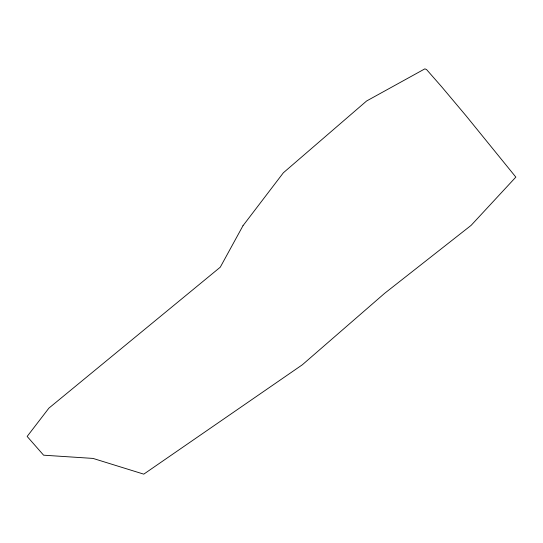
<?xml version="1.0" encoding="UTF-8"?>
<svg xmlns="http://www.w3.org/2000/svg" width="543" height="543" viewBox="0 0 543 543"><rect width="100%" height="100%" fill="white"/><g stroke="black" fill="none" stroke-linecap="round" stroke-linejoin="round"><path stroke-width="0.81" d="M242.979 225.725L220.268 267.204L48.897 408.139L27.15 436.443L43.603 455.19L93.016 458.414L143.773 474.148L302.336 364.787L384.648 293.315L471.141 225.345L515.85 177.106L465.989 115.713L441.608 86.704L426.56 69.552L424.87 68.852L366.62 100.978L283.351 172.796L242.979 225.725"/></g></svg>
